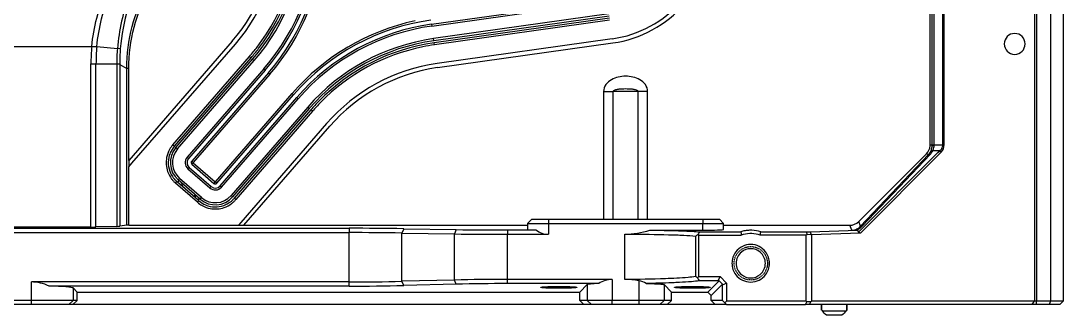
# Model space of a CAD drawing. Header units: millimetres. Extents: x -1070 to 42146, y 1440 to 12921.
# Drawn here: x 6994.3 to 7244.2, y 2765.4 to 2835.8 of the extents above; entities that cross this region are included whole.
import ezdxf

# ---------------------------------------------------------------- set-up
doc = ezdxf.new("R2010")
doc.units = ezdxf.units.MM
doc.linetypes.add('HIDDEN', pattern=[0.2, 0.1, -0.1])
doc.layers.add('DW-PLUS-XIANGTI隐藏线HIDDEN', color=7, linetype='Continuous')
doc.layers.add('HOLDER-001实线CONTINUOUS', color=7, linetype='Continuous')

msp = doc.modelspace()

# ---------------------------------------------------------------- linework, layer by layer
at = {"color": 7, "linetype": 'Continuous', "lineweight": -3}
for p, q in [((7212.275, 2806.168), (7212.275, 2849.326)), ((7212.74, 2806.158), (7212.74, 2849.326)), ((7213.239, 2806.158), (7213.239, 2849.326)), ((7215.307, 2806.158), (7215.307, 2850.326)), ((7215.648, 2806.158), (7215.648, 2849.326)), ((7237.302, 2851.011), (7237.302, 2768.726)), ((7237.797, 2850.984), (7237.797, 2768.726)), ((7241.175, 2850.984), (7241.175, 2768.726)), ((7244.175, 2850.721), (7244.175, 2768.726)), ((7092.736, 2835.046), (7134.742, 2840.95)), ((7092.8, 2834.593), (7134.806, 2840.496)), ((7135.23, 2837.484), (7093.223, 2831.58)), ((7135.299, 2836.989), (7093.293, 2831.085)), ((7135.369, 2836.494), (7093.362, 2830.59)), ((7092.736, 2835.046), (7092.8, 2834.593)), ((7135.438, 2835.999), (7093.432, 2830.095)), ((7093.293, 2831.085), (7093.223, 2831.58)), ((7136.065, 2831.542), (7094.058, 2825.639)), ((6977.278, 2829.727), (7011.271, 2829.727)), ((7011.273, 2829.727), (7012.481, 2829.674)), ((7012.481, 2829.677), (7017.409, 2829.22)), ((7044.949, 2830.95), (7020.151, 2802.423)), ((7020.906, 2801.767), (7045.703, 2830.294)), ((7093.432, 2830.095), (7093.362, 2830.59)), ((7094.197, 2824.649), (7136.204, 2830.552)), ((7030.704, 2806.18), (7049.1, 2827.341)), ((7031.082, 2805.852), (7049.477, 2827.013)), ((7031.459, 2805.524), (7049.854, 2826.685)), ((7049.1, 2827.341), (7049.477, 2827.013)), ((7049.854, 2826.685), (7050.232, 2826.357)), ((7011.073, 2825.53), (7012.291, 2825.529)), ((7011.073, 2786.507), (7011.073, 2825.53)), ((7012.291, 2786.521), (7012.291, 2825.529)), ((7012.291, 2825.529), (7017.256, 2825.529)), ((7017.256, 2825.529), (7017.256, 2786.654)), ((7017.97, 2825.428), (7017.97, 2786.692)), ((7017.97, 2825.428), (7019.668, 2824.448)), ((7019.668, 2802.423), (7019.668, 2824.448)), ((7020.151, 2824.448), (7019.668, 2824.448)), ((7020.151, 2802.423), (7020.151, 2824.448)), ((7031.836, 2805.196), (7050.232, 2826.357)), ((7052.527, 2824.362), (7034.132, 2803.2)), ((7052.873, 2824.061), (7034.478, 2802.9)), ((7052.873, 2824.061), (7052.527, 2824.362)), ((7053.628, 2823.405), (7035.232, 2802.243)), ((7053.974, 2823.104), (7035.578, 2801.943)), ((7053.974, 2823.104), (7053.628, 2823.405)), ((7134.001, 2818.926), (7136.245, 2818.926)), ((7134.001, 2818.926), (7134.001, 2788.376)), ((7142.304, 2818.926), (7136.245, 2818.926)), ((7136.245, 2818.926), (7136.245, 2788.376)), ((7144.548, 2818.926), (7142.304, 2818.926)), ((7142.304, 2788.376), (7142.304, 2818.926)), ((7144.548, 2788.376), (7144.548, 2818.926)), ((7040.924, 2797.296), (7059.32, 2818.457)), ((7041.27, 2796.995), (7059.665, 2818.156)), ((7042.025, 2796.339), (7060.42, 2817.5)), ((7042.371, 2796.038), (7060.766, 2817.2)), ((7059.32, 2818.457), (7059.665, 2818.156)), ((7060.42, 2817.5), (7060.766, 2817.2)), ((7063.062, 2815.204), (7044.666, 2794.043)), ((7063.439, 2814.876), (7045.044, 2793.715)), ((7063.816, 2814.548), (7045.421, 2793.387)), ((7064.194, 2814.22), (7045.798, 2793.059)), ((7063.439, 2814.876), (7063.062, 2815.204)), ((7064.194, 2814.22), (7063.816, 2814.548)), ((7067.59, 2811.268), (7047, 2787.582)), ((7047.755, 2786.926), (7068.345, 2810.612)), ((7030.704, 2806.18), (7031.082, 2805.852)), ((7031.459, 2805.524), (7031.836, 2805.196)), ((7195.153, 2787.804), (7211.396, 2804.048)), ((7195.586, 2785.068), (7214.921, 2804.402)), ((7211.919, 2803.831), (7211.396, 2804.048)), ((7212.74, 2805.975), (7212.275, 2806.168)), ((7212.74, 2806.158), (7213.239, 2806.158)), ((7214.58, 2804.744), (7212.891, 2804.744)), ((7213.239, 2806.158), (7215.307, 2806.158)), ((7213.24, 2806.012), (7213.239, 2806.158)), ((7213.448, 2803.612), (7214.143, 2804.307)), ((7214.143, 2804.307), (7214.58, 2804.744)), ((7214.58, 2804.744), (7214.921, 2804.402)), ((7215.307, 2806.158), (7215.648, 2806.158)), ((7019.668, 2800.899), (7019.668, 2802.423)), ((7020.151, 2802.423), (7020.151, 2800.899)), ((7020.151, 2800.899), (7020.906, 2801.767)), ((7034.478, 2802.9), (7034.132, 2803.2)), ((7035.578, 2801.943), (7035.232, 2802.243)), ((7035.582, 2801.884), (7035.282, 2801.538)), ((7035.282, 2801.538), (7040.565, 2796.946)), ((7035.582, 2801.884), (7040.865, 2797.292)), ((7195.141, 2785.306), (7213.448, 2803.612)), ((7195.617, 2786.683), (7211.919, 2803.831)), ((7195.971, 2786.683), (7212.272, 2803.832)), ((7019.668, 2786.913), (7019.668, 2800.899)), ((7020.151, 2786.926), (7020.151, 2800.899)), ((7034.626, 2800.783), (7034.325, 2800.438)), ((7034.325, 2800.438), (7039.608, 2795.845)), ((7034.626, 2800.783), (7039.909, 2796.191)), ((7031.345, 2797.01), (7031.673, 2797.387)), ((7036.628, 2792.417), (7031.345, 2797.01)), ((7031.862, 2797.223), (7031.673, 2797.387)), ((7032.19, 2797.601), (7031.862, 2797.223)), ((7036.768, 2792.959), (7031.862, 2797.223)), ((7032.001, 2797.765), (7032.329, 2798.142)), ((7037.284, 2793.172), (7032.001, 2797.765)), ((7037.612, 2793.549), (7032.329, 2798.142)), ((7032.617, 2796.567), (7032.945, 2796.944)), ((7032.887, 2796.333), (7033.215, 2796.71)), ((7040.865, 2797.292), (7040.565, 2796.946)), ((7040.924, 2797.296), (7041.27, 2796.995)), ((7036.071, 2794.227), (7035.743, 2793.849)), ((7036.341, 2793.992), (7036.013, 2793.615)), ((7039.909, 2796.191), (7039.608, 2795.845)), ((7042.025, 2796.339), (7042.371, 2796.038)), ((7045.044, 2793.715), (7044.666, 2794.043)), ((7036.628, 2792.417), (7036.956, 2792.795)), ((7036.768, 2792.959), (7037.096, 2793.336)), ((7036.956, 2792.795), (7036.768, 2792.959)), ((7037.284, 2793.172), (7037.612, 2793.549)), ((7045.798, 2793.059), (7045.421, 2793.387)), ((7011.073, 2786.507), (6977.476, 2786.507)), ((7017.256, 2786.654), (7012.291, 2786.521)), ((7019.668, 2786.913), (7017.97, 2786.692)), ((7020.151, 2786.926), (7046.43, 2786.926)), ((7047, 2787.582), (7046.43, 2786.926)), ((7046.43, 2786.926), (7047.755, 2786.926)), ((7047.755, 2786.926), (7115.775, 2786.926)), ((7116.775, 2788.376), (7115.775, 2787.376)), ((7115.775, 2787.376), (7115.775, 2785.938)), ((7115.775, 2787.376), (7118.275, 2787.376)), ((7116.775, 2788.376), (7116.915, 2788.376)), ((7116.915, 2788.376), (7118.338, 2788.376)), ((7118.275, 2787.376), (7119.481, 2787.376)), ((7118.338, 2788.376), (7120.775, 2788.376)), ((7119.481, 2787.376), (7120.775, 2787.376)), ((7120.775, 2788.376), (7157.775, 2788.376)), ((7120.775, 2788.376), (7120.775, 2787.376)), ((7120.775, 2787.376), (7120.775, 2784.763)), ((7120.775, 2787.376), (7157.775, 2787.376)), ((7157.775, 2788.376), (7158.821, 2788.376)), ((7157.775, 2788.376), (7157.775, 2787.376)), ((7157.775, 2787.376), (7158.427, 2787.376)), ((7157.775, 2785.763), (7157.775, 2787.376)), ((7158.427, 2787.376), (7159.068, 2787.376)), ((7158.821, 2788.376), (7160.211, 2788.376)), ((7159.068, 2787.376), (7160.274, 2787.376)), ((7160.211, 2788.376), (7161.775, 2788.376)), ((7160.274, 2787.376), (7162.775, 2787.376)), ((7161.775, 2788.376), (7162.775, 2787.376)), ((7162.775, 2785.938), (7162.775, 2787.376)), ((7162.775, 2786.926), (7193.033, 2786.926)), ((7193.512, 2785.767), (7193.033, 2786.926)), ((7195.617, 2786.683), (7195.153, 2787.804)), ((6915.587, 2786.2), (7072.962, 2786.2)), ((6915.587, 2785.165), (7072.962, 2785.165)), ((7072.962, 2786.2), (7072.962, 2785.165)), ((7072.962, 2773.363), (7072.962, 2785.165)), ((7086.078, 2786.098), (7085.64, 2785.063)), ((7085.64, 2785.063), (7098.247, 2784.858)), ((7085.64, 2773.515), (7085.64, 2785.063)), ((7086.078, 2786.098), (7098.684, 2785.893)), ((7098.684, 2785.893), (7098.247, 2784.858)), ((7098.247, 2773.824), (7098.247, 2784.858)), ((7110.925, 2785.798), (7110.925, 2784.763)), ((7110.925, 2785.798), (7117.775, 2785.798)), ((7110.925, 2773.966), (7110.925, 2784.763)), ((7110.925, 2784.763), (7120.775, 2784.763)), ((7139.073, 2773.966), (7139.073, 2784.797)), ((7145.051, 2785.763), (7157.775, 2785.763)), ((7156.099, 2774.639), (7156.099, 2784.349)), ((7156.855, 2784.547), (7156.624, 2784.718)), ((7156.855, 2784.547), (7166.988, 2784.547)), ((7156.855, 2774.631), (7156.855, 2784.547)), ((7157.064, 2785.346), (7166.856, 2785.346)), ((7181.775, 2784.547), (7171.563, 2784.547)), ((7171.693, 2785.346), (7182.561, 2785.346)), ((7182.277, 2784.547), (7181.775, 2784.547)), ((7182.507, 2784.547), (7182.277, 2784.547)), ((7182.507, 2784.547), (7182.826, 2784.684)), ((7182.507, 2784.547), (7182.507, 2783.581)), ((7182.561, 2785.346), (7183.512, 2785.36)), ((7182.561, 2785.346), (7182.826, 2784.684)), ((7183.872, 2784.659), (7182.826, 2784.684)), ((7183.512, 2785.36), (7194.976, 2785.761)), ((7183.512, 2785.36), (7183.794, 2784.656)), ((7195.586, 2785.068), (7183.794, 2784.656)), ((7183.872, 2784.659), (7183.872, 2768.726)), ((7194.976, 2785.761), (7194.471, 2785.761)), ((7195.141, 2785.306), (7194.976, 2785.761)), ((7195.586, 2785.068), (7195.141, 2785.306)), ((7182.507, 2783.581), (7182.507, 2768.726)), ((7136.059, 2773.966), (7110.925, 2773.966)), ((7110.925, 2772.967), (7110.925, 2773.966)), ((7136.059, 2773.966), (7136.059, 2768.926)), ((7156.499, 2774.364), (7156.855, 2774.631)), ((7156.855, 2774.631), (7161.913, 2774.631)), ((7161.538, 2773.791), (7161.913, 2774.631)), ((7163.48, 2773.064), (7161.913, 2774.631)), ((6996.797, 2768.926), (6996.797, 2773.363)), ((7072.962, 2773.363), (6996.797, 2773.363)), ((7072.962, 2772.365), (7001.046, 2772.365)), ((7006.783, 2771.918), (7007.775, 2770.926)), ((7006.783, 2771.918), (7006.783, 2768.926)), ((7072.962, 2772.365), (7072.962, 2773.363)), ((7098.247, 2773.824), (7085.64, 2773.515)), ((7086.063, 2772.517), (7085.64, 2773.515)), ((7098.669, 2772.825), (7086.063, 2772.517)), ((7098.669, 2772.825), (7098.247, 2773.824)), ((7132.823, 2772.967), (7110.925, 2772.967)), ((7118.975, 2772.064), (7118.982, 2772.075)), ((7127.569, 2772.075), (7127.575, 2772.064)), ((7128.275, 2770.926), (7130.068, 2772.719)), ((7130.068, 2772.719), (7130.068, 2768.926)), ((7142.49, 2768.926), (7142.49, 2773.645)), ((7148.481, 2772.719), (7150.275, 2770.926)), ((7148.481, 2772.719), (7148.481, 2768.926)), ((7150.975, 2772.064), (7150.982, 2772.075)), ((7161.68, 2773.633), (7156.998, 2773.633)), ((7161.68, 2773.633), (7158.973, 2770.926)), ((7159.569, 2772.075), (7159.575, 2772.064)), ((7162.482, 2772.832), (7160.647, 2770.997)), ((7161.538, 2773.791), (7161.68, 2773.633)), ((7162.639, 2772.69), (7161.538, 2773.791)), ((7162.482, 2772.832), (7162.639, 2772.69)), ((7162.482, 2768.926), (7162.482, 2772.832)), ((7163.48, 2773.064), (7162.639, 2772.69)), ((7163.48, 2773.064), (7163.48, 2768.726)), ((6996.797, 2768.926), (6991.753, 2768.926)), ((6996.797, 2767.926), (6996.797, 2768.926)), ((6998.807, 2768.926), (6996.797, 2768.926)), ((7003.304, 2768.926), (6998.807, 2768.926)), ((7004.698, 2768.926), (7003.304, 2768.926)), ((7006.783, 2768.926), (7004.698, 2768.926)), ((7005.784, 2767.926), (7006.783, 2768.926)), ((7007.775, 2768.926), (7006.773, 2767.926)), ((7007.775, 2768.926), (7006.783, 2768.926)), ((7007.775, 2768.926), (7007.775, 2770.926)), ((7007.775, 2770.926), (7128.275, 2770.926)), ((7128.275, 2768.926), (7128.275, 2770.926)), ((7129.276, 2767.926), (7128.275, 2768.926)), ((7129.276, 2768.926), (7128.275, 2768.926)), ((7130.068, 2768.926), (7129.276, 2768.926)), ((7131.066, 2767.926), (7130.068, 2768.926)), ((7130.155, 2768.926), (7130.068, 2768.926)), ((7131.929, 2768.926), (7130.155, 2768.926)), ((7133.151, 2768.926), (7131.929, 2768.926)), ((7133.837, 2768.926), (7133.151, 2768.926)), ((7135.303, 2768.926), (7133.837, 2768.926)), ((7136.059, 2768.926), (7135.303, 2768.926)), ((7136.059, 2767.926), (7136.059, 2768.926)), ((7142.49, 2768.926), (7136.059, 2768.926)), ((7142.49, 2767.926), (7142.49, 2768.926)), ((7144.712, 2768.926), (7142.49, 2768.926)), ((7145.398, 2768.926), (7144.712, 2768.926)), ((7146.62, 2768.926), (7145.398, 2768.926)), ((7148.481, 2768.926), (7146.62, 2768.926)), ((7147.483, 2767.926), (7148.481, 2768.926)), ((7149.273, 2768.926), (7148.481, 2768.926)), ((7150.275, 2768.926), (7149.273, 2767.926)), ((7150.275, 2768.926), (7149.273, 2768.926)), ((7150.275, 2768.926), (7150.275, 2770.926)), ((7150.275, 2770.926), (7158.973, 2770.926)), ((7159.775, 2770.125), (7158.973, 2770.926)), ((7160.647, 2770.997), (7159.775, 2770.125)), ((7159.775, 2768.926), (7159.775, 2770.125)), ((7160.776, 2767.926), (7159.775, 2768.926)), ((7160.776, 2768.926), (7159.775, 2768.926)), ((7162.482, 2768.926), (7160.776, 2768.926)), ((7162.482, 2768.926), (7163.086, 2768.352)), ((6996.797, 2767.926), (6991.753, 2767.926)), ((6999.488, 2767.926), (6996.797, 2767.926)), ((7004.426, 2767.926), (6999.488, 2767.926)), ((7005.686, 2767.926), (7004.426, 2767.926)), ((7005.784, 2767.926), (7005.686, 2767.926)), ((7006.773, 2767.926), (7005.784, 2767.926)), ((7007.775, 2767.926), (7006.773, 2767.926)), ((7128.275, 2767.926), (7007.775, 2767.926)), ((7129.276, 2767.926), (7128.275, 2767.926)), ((7130.068, 2767.926), (7129.276, 2767.926)), ((7131.066, 2767.926), (7130.068, 2767.926)), ((7132.618, 2767.926), (7131.066, 2767.926)), ((7133.64, 2767.926), (7132.618, 2767.926)), ((7135.413, 2767.926), (7133.64, 2767.926)), ((7136.059, 2767.926), (7135.413, 2767.926)), ((7142.49, 2767.926), (7136.059, 2767.926)), ((7144.909, 2767.926), (7142.49, 2767.926)), ((7145.932, 2767.926), (7144.909, 2767.926)), ((7147.404, 2767.926), (7145.932, 2767.926)), ((7147.483, 2767.926), (7147.404, 2767.926)), ((7148.481, 2767.926), (7147.483, 2767.926)), ((7149.273, 2767.926), (7148.481, 2767.926)), ((7150.275, 2767.926), (7149.273, 2767.926)), ((7159.775, 2767.926), (7150.275, 2767.926)), ((7160.776, 2767.926), (7159.775, 2767.926)), ((7162.482, 2767.926), (7160.776, 2767.926)), ((7163.086, 2767.926), (7162.482, 2767.926)), ((7163.48, 2768.726), (7163.086, 2768.352)), ((7163.086, 2768.352), (7163.491, 2767.926)), ((7163.48, 2767.926), (7163.086, 2767.926)), ((7182.507, 2768.726), (7163.48, 2768.726)), ((7163.491, 2767.926), (7163.48, 2767.926)), ((7163.491, 2767.926), (7182.41, 2767.926)), ((7182.41, 2767.926), (7182.551, 2768.267)), ((7182.707, 2767.926), (7182.41, 2767.926)), ((7182.707, 2768.643), (7182.507, 2768.726)), ((7182.551, 2768.267), (7182.707, 2768.643)), ((7183.375, 2768.643), (7182.707, 2768.643)), ((7183.375, 2767.926), (7182.707, 2767.926)), ((7183.672, 2768.643), (7183.375, 2768.643)), ((7183.375, 2767.926), (7183.672, 2768.643)), ((7183.675, 2767.926), (7183.375, 2767.926)), ((7183.872, 2768.726), (7183.672, 2768.643)), ((7183.872, 2767.926), (7183.675, 2767.926)), ((7187.625, 2768.726), (7183.872, 2768.726)), ((7184.175, 2767.926), (7183.872, 2767.926)), ((7187.625, 2767.926), (7184.175, 2767.926)), ((7190.925, 2768.726), (7187.625, 2768.726)), ((7190.925, 2767.926), (7187.625, 2767.926)), ((7194.875, 2768.726), (7190.925, 2768.726)), ((7194.375, 2767.926), (7190.925, 2767.926)), ((7194.875, 2767.926), (7194.375, 2767.926)), ((7236.736, 2768.726), (7194.875, 2768.726)), ((7236.736, 2767.926), (7194.875, 2767.926)), ((7237.302, 2768.726), (7236.736, 2768.726)), ((7236.736, 2767.926), (7237.09, 2768.426)), ((7237.797, 2767.926), (7236.736, 2767.926)), ((7237.09, 2768.426), (7237.302, 2768.726)), ((7237.797, 2768.726), (7237.302, 2768.726)), ((7237.797, 2767.926), (7237.797, 2768.726)), ((7240.843, 2768.726), (7237.797, 2768.726)), ((7240.843, 2767.926), (7237.797, 2767.926)), ((7241.175, 2768.726), (7240.843, 2767.926)), ((7241.175, 2768.726), (7240.843, 2768.726)), ((7241.175, 2767.926), (7240.843, 2767.926)), ((7244.175, 2768.726), (7241.175, 2768.726)), ((7243.375, 2767.926), (7241.175, 2767.926)), ((7244.175, 2768.726), (7243.375, 2767.926))]:
    msp.add_line(p, q, dxfattribs=at)
for centre, radius, start, end in [((7013.251, 2858.504), 42, 319, 0), ((7013.251, 2858.504), 43, 319, 0), ((7013.251, 2858.504), 48.5, 319, 0), ((7013.251, 2858.504), 49, 319, 0), ((7013.251, 2858.504), 47.5, 322.41991, 0), ((7013.251, 2858.504), 48, 322.41667, 0), ((7013.251, 2858.504), 52.042, 319, 0), ((7013.251, 2858.504), 52.5, 319, 0), ((7013.251, 2858.504), 53.5, 319, 0), ((7013.251, 2858.504), 53.958, 319, 355.98531), ((7132.307, 2858.28), 27, 278, 319), ((7132.307, 2858.28), 28, 278, 319), ((7100.042, 2783.057), 53.958, 102.01469, 139), ((7100.042, 2783.057), 53.5, 98, 139), ((7100.042, 2783.057), 52.5, 98, 139), ((7100.042, 2783.057), 52.042, 98, 139), ((7100.042, 2783.057), 49, 98, 139), ((7232.556, 2830.326), 2.5, 0, 180), ((7057.336, 2825.452), 46.263, 174.69863, 179.90322), ((7057.168, 2825.556), 44.877, 174.73066, 180.03368), ((7057.025, 2825.735), 39.769, 174.97313, 180.29674), ((7057.076, 2825.691), 39.107, 174.89546, 180.38599), ((7013.251, 2858.504), 47.5, 319, 322.41991), ((7013.251, 2858.504), 48, 319, 322.41667), ((7100.042, 2783.057), 48.5, 98, 139), ((7100.042, 2783.057), 48, 98, 135.58333), ((7100.042, 2783.057), 47.5, 101.41991, 135.58001), ((7100.042, 2783.057), 47.5, 98, 101.41991), ((7232.556, 2830.326), 2.5, 180, 0), ((7100.042, 2783.057), 43, 98, 139), ((7100.042, 2783.057), 42, 98, 139), ((7100.042, 2783.057), 48, 135.58333, 139), ((7100.042, 2783.057), 47.5, 135.58001, 139), ((7035.61, 2801.915), 6.5, 151.09694, 169.12773), ((7035.61, 2801.915), 6, 156.99963, 162.99952), ((7035.61, 2801.915), 6.5, 139, 151.09694), ((7035.61, 2801.915), 6, 139, 156.99963), ((7035.61, 2801.915), 5.5, 139, 229), ((7035.61, 2801.915), 5, 139, 229), ((7209.827, 2805.802), 2.873, 316.70821, 335.61237), ((7209.831, 2806.152), 3.368, 316.46158, 332.31899), ((7209.402, 2806), 3.343, 335.52756, 342.5455), ((7209.471, 2805.977), 3.27, 342.57496, 345.90264), ((7209.502, 2805.969), 3.238, 345.89718, 355.58949), ((7209.534, 2805.966), 3.206, 355.60801, 0.16881), ((7284.228, 2806.158), 71.489, 179.99999, 180.14673), ((7209.777, 2806.182), 3.43, 332.29277, 335.21595), ((7213.157, 2806.162), 2.491, 315.08092, 359.91908), ((7035.61, 2801.915), 6.5, 169.12773, 199.2195), ((7035.61, 2801.915), 6, 162.99952, 204.99906), ((7035.61, 2801.915), 1.958, 139, 229), ((7035.61, 2801.915), 1.5, 139, 229), ((7035.61, 2801.915), 0.5, 139, 229), ((7035.61, 2801.915), 0.0417, 139, 229), ((7035.61, 2801.915), 6.5, 199.2195, 217.14648), ((7035.61, 2801.915), 6, 204.99906, 210.99932), ((7035.61, 2801.915), 6.5, 217.14648, 223.029), ((7035.61, 2801.915), 6, 210.99932, 222.99977), ((7035.61, 2801.915), 6.5, 223.029, 229), ((7035.61, 2801.915), 6, 222.99977, 229), ((7040.893, 2797.323), 0.5, 229, 319), ((7040.893, 2797.323), 0.0417, 229, 319), ((7040.893, 2797.323), 5, 229, 319), ((7040.893, 2797.323), 1.958, 229, 319), ((7040.893, 2797.323), 1.5, 229, 319), ((7040.893, 2797.323), 6.5, 229, 241.09694), ((7040.893, 2797.323), 6, 229, 246.99963), ((7040.893, 2797.323), 5.5, 229, 319), ((7040.893, 2797.323), 6.5, 241.09694, 259.12773), ((7040.893, 2797.323), 6, 246.99963, 252.99952), ((7040.893, 2797.323), 6, 252.99952, 294.99906), ((7040.893, 2797.323), 6.5, 289.2195, 307.14648), ((7040.893, 2797.323), 6, 294.99906, 300.99932), ((7040.893, 2797.323), 6, 300.99932, 312.99977), ((7040.893, 2797.323), 6.5, 307.14648, 313.029), ((7040.893, 2797.323), 6, 312.99977, 319), ((7040.893, 2797.323), 6.5, 313.029, 319), ((7040.893, 2797.323), 6.5, 259.12773, 289.2195), ((7073.082, 1954.563), 831.637, 89.104633, 90.008259), ((7073.078, 2008.094), 777.07, 89.073729, 90.008543), ((7110.52, 3578.622), 793.86, 269.114232, 270.029278), ((7110.534, 3525.806), 740.008, 269.082568, 270.030322), ((7137.026, 2812.066), 33.645, 304.5322, 305.62547), ((7103.052, 2822.721), 65.682, 324.64929, 325.31864), ((7169.275, 2777.826), 7.9, 99.89253, 107.80543), ((7169.275, 2777.826), 7.101, 92.09715, 108.78693), ((7169.275, 2777.826), 7.9, 91.97848, 99.89253), ((7169.275, 2777.826), 7.9, 88.021, 91.97848), ((7169.275, 2777.826), 7.101, 87.90302, 92.09715), ((7169.275, 2777.826), 7.101, 71.17312, 87.90302), ((7169.275, 2777.826), 7.9, 72.1946, 88.021), ((7194.475, 2853.218), 67.458, 269.18206, 269.99601), ((7169.275, 2777.826), 4.5, 37.54339, 142.45661), ((7169.275, 2777.826), 4.5, 142.45661, 180), ((7169.275, 2777.826), 3.5, 130, 180), ((7169.275, 2777.826), 3.5, 50, 130), ((7169.275, 2777.826), 3.5, 0, 50), ((7169.275, 2777.826), 4.5, 0, 37.54339), ((7169.275, 2777.826), 4.5, 180, 217.54339), ((7169.275, 2777.826), 3.5, 180, 230), ((7169.275, 2777.826), 3.5, 310, 0), ((7169.275, 2777.826), 4.5, 322.45661, 0), ((7110.812, 2219.559), 554.407, 89.98831, 91.29863), ((7137.851, 2747.613), 32.609, 55.1192, 55.97317), ((7101.093, 2736.053), 67.362, 33.9097, 34.66197), ((7169.275, 2777.826), 4.5, 217.54339, 322.45661), ((7169.275, 2777.826), 3.5, 230, 310), ((7073.369, 3267.555), 494.191, 269.95284, 271.42283), ((7073.382, 3300.039), 527.675, 269.95436, 271.37695), ((7110.816, 2254.899), 518.068, 89.9879, 91.3434)]:
    msp.add_arc(centre, radius, start, end, dxfattribs=at)
for centre, major_axis, ratio, start_param, end_param in [((7209.273, 2806.169), (2.774, -1.149), 0.9992864, -0.3924468, 0.3041414), ((7209.273, 2806.169), (2.774, -1.149), 0.9992864, 0.3041414, 0.3924468), ((7011.073, 2786.577), (2, 0), 0.0349208, -1.5707963, -0.9162979), ((7016.038, 2786.71), (2, 0), 0.0349208, -0.9162979, -0.2617994), ((7020.151, 2786.908), (0.5, 0), 0.0349208, 1.5707963, 2.8797933), ((7193.031, 2789.928), (1.149, -2.774), 0.9992864, -0.3924468, 0.3924468), ((7120.775, 2785.938), (5, 0), 0.0349208, -3.1415927, -2.2140944), ((7120.775, 2789.941), (0, 5.178), 0.9656888, -3.7848907, -3.1415927), ((7157.775, 2785.938), (5, 0), 0.0349208, -1.5707963, 0), ((7136.059, 2767.643), (0, 6.323), 0.9489646, 0, 0.5697127), ((6996.797, 2762.825), (0, 10.538), 0.9489646, -0.4388672, 0), ((6996.797, 2771.89), (10, 0), 0.0524078, 0.0523599, 1.1319291), ((7136.059, 2772.703), (6, 0), 0.0524078, 2.140509, 3.0892328)]:
    msp.add_ellipse(centre, major_axis=major_axis, ratio=ratio, start_param=start_param, end_param=end_param, dxfattribs=at)
for points, knots in [([(7019.668, 2824.448), (7019.67, 2827.811), (7020.542, 2834.571), (7024.436, 2844.002), (7030.656, 2852.09), (7036.075, 2856.225), (7038.987, 2857.908)], [0, 0, 0, 0, 0.2500229, 0.4999999, 0.7499768, 1, 1, 1, 1]), ([(7020.151, 2824.448), (7020.152, 2827.769), (7021.009, 2834.446), (7024.854, 2843.761), (7030.999, 2851.748), (7036.352, 2855.829), (7039.228, 2857.49)], [0, 0, 0, 0, 0.2500217, 0.5000001, 0.7499788, 1, 1, 1, 1]), ([(7011.273, 2829.727), (7011.754, 2834.291), (7013.486, 2841.03), (7017.589, 2849.076), (7020.141, 2852.713), (7021.534, 2854.398)], [0, 0, 0, 0, 0.5092399, 0.757421, 1, 1, 1, 1]), ([(7012.481, 2829.677), (7012.94, 2834.161), (7014.591, 2840.783), (7018.516, 2848.732), (7020.964, 2852.339), (7022.305, 2854.014)], [0, 0, 0, 0, 0.5094288, 0.7575778, 1, 1, 1, 1]), ([(7026.145, 2853.198), (7023.694, 2849.812), (7019.685, 2842.087), (7017.801, 2833.605), (7017.409, 2829.22)], [0, 0, 0, 0, 0.4870603, 1, 1, 1, 1]), ([(7026.907, 2853.357), (7025.69, 2851.677), (7021.142, 2844.316), (7018.706, 2835.706), (7018.125, 2829.171)], [0, 0, 0, 0, 0.2402054, 1, 1, 1, 1]), ([(7018.125, 2829.171), (7018.087, 2829.172), (7017.848, 2829.186), (7017.609, 2829.205), (7017.408, 2829.221)], [0, 0, 0, 0, 0.1571696, 1, 1, 1, 1]), ([(7017.97, 2825.428), (7017.934, 2825.439), (7017.698, 2825.49), (7017.458, 2825.515), (7017.256, 2825.536)], [0, 0, 0, 0, 0.1567126, 1, 1, 1, 1]), ([(7144.548, 2818.926), (7144.55, 2819.51), (7144.125, 2820.698), (7142.726, 2821.85), (7141.046, 2822.466), (7139.272, 2822.655), (7137.497, 2822.464), (7135.818, 2821.847), (7134.421, 2820.695), (7134.001, 2819.508), (7134.001, 2818.926)], [0, 0, 0, 0, 0.1241956, 0.2491828, 0.3746222, 0.5002097, 0.6257846, 0.7511886, 0.8760819, 1, 1, 1, 1]), ([(7142.304, 2818.926), (7142.304, 2819.053), (7142.021, 2819.226), (7141.552, 2819.367), (7140.879, 2819.471), (7140.084, 2819.525), (7139.274, 2819.543), (7138.464, 2819.525), (7137.669, 2819.471), (7136.996, 2819.366), (7136.526, 2819.227), (7136.245, 2819.053), (7136.245, 2818.926)], [0, 0, 0, 0, 0.0599779, 0.1215598, 0.2461422, 0.3726029, 0.5000876, 0.6275682, 0.7540187, 0.8785824, 0.9401347, 1, 1, 1, 1]), ([(7211.919, 2803.831), (7211.938, 2803.848), (7212.048, 2803.909), (7212.185, 2803.873), (7212.272, 2803.832)], [0, 0, 0, 0, 0.2089651, 1, 1, 1, 1]), ([(7212.444, 2804.615), (7212.461, 2804.646), (7212.575, 2804.768), (7212.767, 2804.772), (7212.891, 2804.744)], [0, 0, 0, 0, 0.2156441, 1, 1, 1, 1]), ([(7212.74, 2805.975), (7212.746, 2805.989), (7212.812, 2805.987), (7212.905, 2806.006), (7213.063, 2806.008), (7213.177, 2806.011), (7213.24, 2806.012)], [0, 0, 0, 0, 0.0897465, 0.3084835, 0.6277805, 1, 1, 1, 1]), ([(7212.891, 2804.744), (7212.94, 2804.829), (7213.141, 2805.221), (7213.241, 2805.669), (7213.24, 2806.012)], [0, 0, 0, 0, 0.2229451, 1, 1, 1, 1]), ([(7214.58, 2804.744), (7214.782, 2804.907), (7215.154, 2805.322), (7215.307, 2805.874), (7215.307, 2806.158)], [0, 0, 0, 0, 0.4770301, 1, 1, 1, 1]), ([(7193.512, 2785.767), (7193.932, 2785.767), (7194.725, 2785.945), (7195.369, 2786.42), (7195.617, 2786.683)], [0, 0, 0, 0, 0.5376731, 1, 1, 1, 1]), ([(7194.471, 2785.761), (7194.623, 2785.806), (7195.177, 2786.013), (7195.673, 2786.369), (7195.971, 2786.683)], [0, 0, 0, 0, 0.2679193, 1, 1, 1, 1]), ([(7195.617, 2786.683), (7195.636, 2786.7), (7195.747, 2786.761), (7195.883, 2786.724), (7195.971, 2786.683)], [0, 0, 0, 0, 0.2089653, 1, 1, 1, 1]), ([(7139.073, 2784.797), (7140.255, 2784.797), (7144.532, 2784.78), (7148.81, 2784.715), (7151.902, 2784.599)], [0, 0, 0, 0, 0.2765385, 1, 1, 1, 1]), ([(7145.051, 2785.763), (7145.747, 2785.755), (7148.269, 2785.72), (7150.791, 2785.663), (7152.615, 2785.599)], [0, 0, 0, 0, 0.276151, 1, 1, 1, 1]), ([(7151.902, 2784.599), (7152.345, 2784.583), (7153.745, 2784.523), (7155.146, 2784.452), (7156.099, 2784.349)], [0, 0, 0, 0, 0.3160738, 1, 1, 1, 1]), ([(7152.615, 2785.599), (7153.493, 2785.567), (7154.977, 2785.504), (7156.46, 2785.409), (7157.064, 2785.346)], [0, 0, 0, 0, 0.5913467, 1, 1, 1, 1]), ([(7166.856, 2785.346), (7166.895, 2785.287), (7166.977, 2785.13), (7166.97, 2784.849), (7166.98, 2784.648), (7166.986, 2784.547)], [0, 0, 0, 0, 0.2593308, 0.6296044, 1, 1, 1, 1]), ([(7171.563, 2784.547), (7171.567, 2784.614), (7171.589, 2784.782), (7171.567, 2785.057), (7171.64, 2785.257), (7171.693, 2785.346)], [0, 0, 0, 0, 0.2477518, 0.6192995, 1, 1, 1, 1]), ([(7151.517, 2774.242), (7150.621, 2774.195), (7146.475, 2774.02), (7142.324, 2773.966), (7139.073, 2773.966)], [0, 0, 0, 0, 0.2163805, 1, 1, 1, 1]), ([(7156.099, 2774.639), (7155.482, 2774.539), (7153.954, 2774.389), (7152.424, 2774.29), (7151.517, 2774.242)], [0, 0, 0, 0, 0.4073508, 1, 1, 1, 1]), ([(7127.575, 2772.064), (7127.574, 2772.033), (7127.415, 2772.009), (7127.214, 2771.966), (7126.798, 2771.934), (7126.28, 2771.9), (7125.633, 2771.874), (7124.621, 2771.846), (7123.275, 2771.833), (7121.929, 2771.846), (7120.917, 2771.874), (7120.27, 2771.9), (7119.752, 2771.934), (7119.336, 2771.966), (7119.135, 2772.009), (7118.975, 2772.033), (7118.975, 2772.064)], [0, 0, 0, 0, 0.0108968, 0.0395909, 0.0857805, 0.1477764, 0.2232955, 0.3094042, 0.4999422, 0.6905475, 0.7766498, 0.852112, 0.914094, 0.9603296, 0.9891073, 1, 1, 1, 1]), ([(7118.981, 2772.075), (7119.011, 2772.105), (7119.154, 2772.125), (7119.411, 2772.169), (7119.821, 2772.199), (7120.348, 2772.231), (7120.984, 2772.256), (7121.971, 2772.282), (7123.276, 2772.294), (7124.581, 2772.282), (7125.568, 2772.256), (7126.203, 2772.231), (7126.729, 2772.199), (7127.139, 2772.169), (7127.396, 2772.124), (7127.539, 2772.105), (7127.569, 2772.075)], [0, 0, 0, 0, 0.0147022, 0.0462568, 0.093973, 0.1562181, 0.2308089, 0.3150476, 0.5001528, 0.6852897, 0.7694877, 0.8439691, 0.9061248, 0.9537987, 0.9853529, 1, 1, 1, 1]), ([(7152.209, 2773.244), (7151.616, 2773.214), (7148.944, 2773.097), (7146.27, 2773.035), (7144.189, 2773.004)], [0, 0, 0, 0, 0.2218434, 1, 1, 1, 1]), ([(7144.189, 2773.004), (7144.744, 2772.995), (7145.54, 2772.977), (7146.543, 2772.936), (7147.165, 2772.902), (7147.673, 2772.862), (7148.065, 2772.824), (7148.314, 2772.777), (7148.451, 2772.749), (7148.481, 2772.719)], [0, 0, 0, 0, 0.3861114, 0.5537605, 0.6989677, 0.8184454, 0.9095758, 0.9702658, 1, 1, 1, 1]), ([(7159.575, 2772.064), (7159.574, 2772.033), (7159.415, 2772.009), (7159.214, 2771.966), (7158.798, 2771.934), (7158.28, 2771.9), (7157.633, 2771.874), (7156.621, 2771.846), (7155.275, 2771.833), (7153.929, 2771.846), (7152.917, 2771.874), (7152.27, 2771.9), (7151.752, 2771.934), (7151.336, 2771.966), (7151.135, 2772.009), (7150.975, 2772.033), (7150.975, 2772.064)], [0, 0, 0, 0, 0.0108968, 0.0395909, 0.0857805, 0.1477764, 0.2232955, 0.3094042, 0.4999422, 0.6905475, 0.7766498, 0.852112, 0.914094, 0.9603296, 0.9891073, 1, 1, 1, 1]), ([(7150.981, 2772.075), (7151.011, 2772.105), (7151.154, 2772.125), (7151.411, 2772.169), (7151.821, 2772.199), (7152.348, 2772.231), (7152.984, 2772.256), (7153.971, 2772.282), (7155.276, 2772.294), (7156.581, 2772.282), (7157.568, 2772.256), (7158.203, 2772.231), (7158.729, 2772.199), (7159.139, 2772.169), (7159.396, 2772.124), (7159.539, 2772.105), (7159.569, 2772.075)], [0, 0, 0, 0, 0.0147022, 0.0462568, 0.093973, 0.1562181, 0.2308089, 0.3150476, 0.5001528, 0.6852897, 0.7694877, 0.8439691, 0.9061248, 0.9537987, 0.9853529, 1, 1, 1, 1]), ([(7156.998, 2773.633), (7156.349, 2773.536), (7154.752, 2773.388), (7153.153, 2773.291), (7152.208, 2773.244)], [0, 0, 0, 0, 0.4094654, 1, 1, 1, 1])]:
    msp.add_open_spline(points, degree=3, knots=knots, dxfattribs=at)
for points in [[(7139.073, 2784.797), (7141.091, 2784.797), (7143.126, 2785.156), (7145.051, 2785.763)], [(7142.49, 2773.645), (7141.365, 2773.854), (7140.217, 2773.966), (7139.073, 2773.966)], [(7144.189, 2773.004), (7143.663, 2773.304), (7143.085, 2773.534), (7142.49, 2773.645)]]:
    msp.add_open_spline(points, degree=3, dxfattribs=at)
at = {"layer": 'DW-PLUS-XIANGTI隐藏线HIDDEN', "color": 5, "linetype": 'HIDDEN', "lineweight": -3}
msp.add_circle((7169.275, 2777.826), 4, dxfattribs=at)
at = {"layer": 'HOLDER-001实线CONTINUOUS', "color": 7, "lineweight": -3}
for p, q in [((7186.275, 2767.926), (7186.275, 2766.626)), ((7186.275, 2766.626), (7186.275, 2767.926)), ((7186.275, 2767.926), (7186.275, 2766.626)), ((7186.275, 2766.626), (7186.275, 2767.926)), ((7186.357, 2766.626), (7186.275, 2766.626)), ((7186.357, 2766.626), (7186.275, 2766.626)), ((7186.357, 2766.626), (7186.357, 2766.426)), ((7186.357, 2766.626), (7186.357, 2766.426)), ((7186.357, 2766.426), (7192.192, 2766.426)), ((7186.357, 2766.426), (7192.192, 2766.426)), ((7192.275, 2766.626), (7192.192, 2766.626)), ((7192.192, 2766.626), (7192.192, 2766.426)), ((7192.275, 2766.626), (7192.192, 2766.626)), ((7192.192, 2766.626), (7192.192, 2766.426)), ((7192.275, 2767.926), (7192.275, 2766.626)), ((7192.275, 2766.626), (7192.275, 2767.926)), ((7192.275, 2767.926), (7192.275, 2766.626)), ((7192.275, 2766.626), (7192.275, 2767.926)), ((7191.148, 2765.426), (7187.401, 2765.426)), ((7191.148, 2765.426), (7187.401, 2765.426))]:
    msp.add_line(p, q, dxfattribs=at)
for points in [[(7187.401, 2765.426), (7187.049, 2765.755), (7186.703, 2766.09), (7186.357, 2766.426)], [(7187.401, 2765.426), (7187.049, 2765.755), (7186.703, 2766.09), (7186.357, 2766.426)], [(7192.192, 2766.426), (7191.846, 2766.09), (7191.5, 2765.755), (7191.148, 2765.426)], [(7192.192, 2766.426), (7191.846, 2766.09), (7191.5, 2765.755), (7191.148, 2765.426)]]:
    msp.add_open_spline(points, degree=3, dxfattribs=at)

doc.saveas('drawing.dxf')
